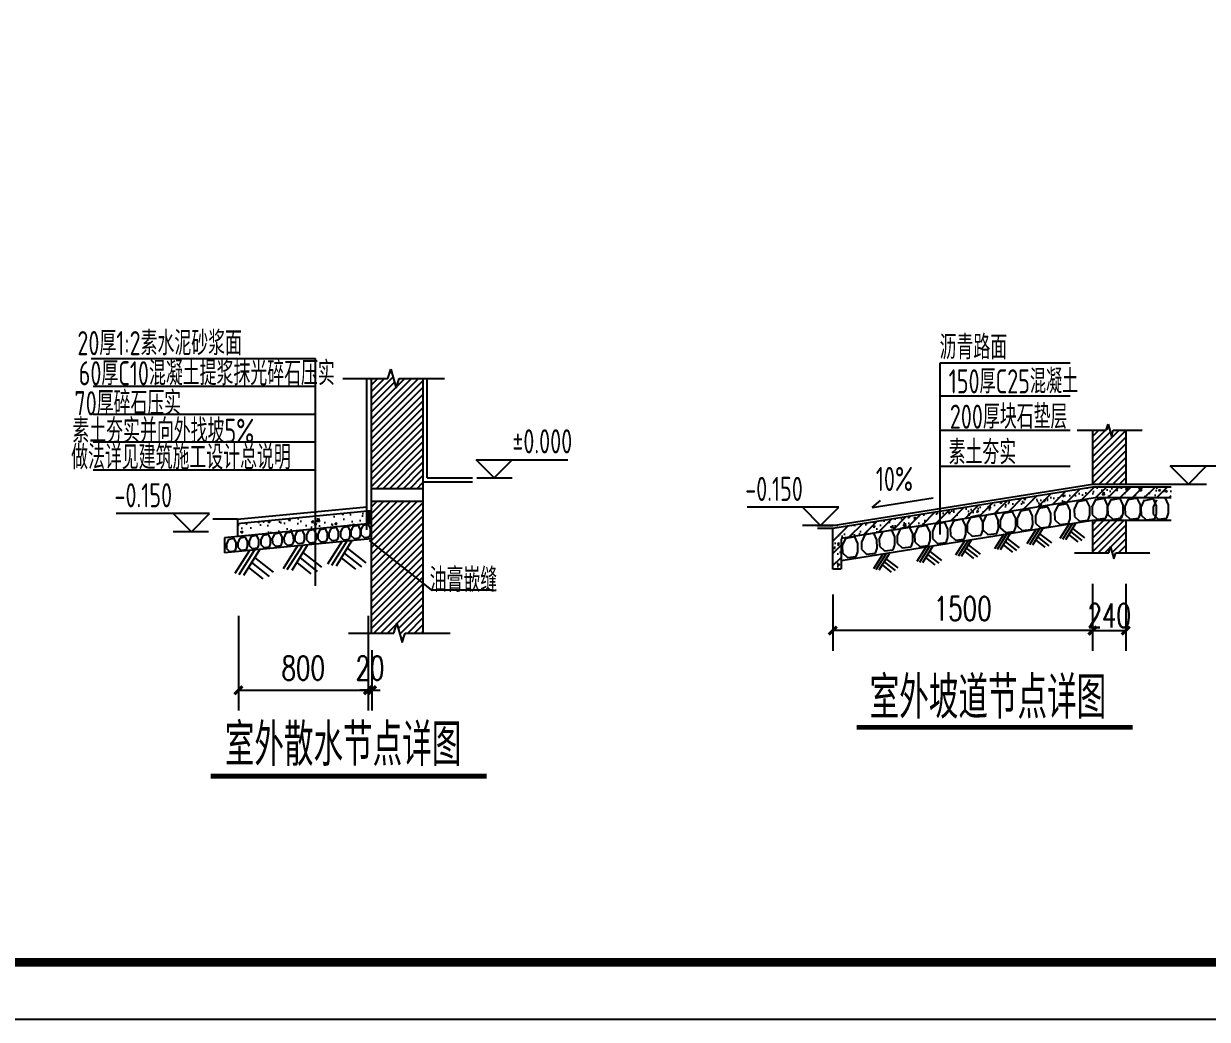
# Model space of a CAD drawing. Extents: x 180850 to 1399066, y 113487 to 334416.
# Drawn here: x 365591 to 395016, y 232984 to 257733 of the extents above; entities that cross this region are included whole.
import ezdxf
from ezdxf.enums import TextEntityAlignment as Align

# ---------------------------------------------------------------- set-up
doc = ezdxf.new("R2010")
doc.units = 0
doc.header["$LTSCALE"] = 1000
for name, color, linetype in [('AXIS', 3, 'Continuous'), ('PUB_TITLE', 4, 'Continuous'), ('TEXT', 7, 'Continuous')]:
    doc.layers.add(name, color=color, linetype=linetype)
doc.styles.add('_TCH_DIM_T3', font='SIMPLEX', dxfattribs={"width": 0.705882, "bigfont": 'GBCBIG'})
doc.styles.add('C', font='tssdeng.shx', dxfattribs={"height": 3, "bigfont": 'tssdchn.shx'})
doc.styles.add('TSSD_Norm', font='tssdeng.shx', dxfattribs={"bigfont": 'hztxt.shx'})
doc.dimstyles.new('TCH-200-1', dxfattribs={"dimtxt": 595, "dimasz": 200, "dimexe": 500, "dimexo": 600, "dimgap": 252.5, "dimtad": 1, "dimdec": 0, "dimzin": 0, "dimdsep": 46, "dimtxsty": '_TCH_DIM_T3', "dimblk": 'ARCHTICK', "dimcen": 0.09, "dimclrd": 3, "dimclre": 3, "dimclrt": 7, "dimazin": 2, "dimtfac": 1, "dimtdec": 0, "dimtix": 1, "dimtmove": 2, "dimatfit": 3, "dimfxl": 1, "dimtolj": 1, "dimtzin": 0, "dimarcsym": 0})
pattern_1 = [(45, (37349.87, -329432.38), (-84.189901, 84.189901), [])]

# ---------------------------------------------------------------- blocks, each defined once
blk = doc.blocks.new('_ArchTick')
at = {"color": 0, "linetype": 'ByBlock', "const_width": 0.4}
blk.add_lwpolyline([(-0.5, -0.5), (0.5, 0.5)], dxfattribs=at)
blk = doc.blocks.new('*D421')
at = {"color": 3, "linetype": 'ByBlock', "lineweight": -2, "transparency": 16777216}
for p, q in [((370928, 243012), (370928, 240664)), ((374151, 243012), (374151, 240664)), ((370928, 241164), (374151, 241164))]:
    blk.add_line(p, q, dxfattribs=at)
at = {"layer": 'Defpoints', "color": 0, "linetype": 'ByBlock', "transparency": 16777216}
for p in [(370928, 243612), (374151, 243612), (374151, 241164)]:
    blk.add_point(p, dxfattribs=at)
at = {"color": 3, "linetype": 'ByBlock', "lineweight": -2, "transparency": 16777216, "xscale": 200, "yscale": 200, "zscale": 200, "rotation": 180}
blk.add_blockref('_ArchTick', (370928, 241164), dxfattribs=at)
at = {"color": 3, "linetype": 'ByBlock', "lineweight": -2, "transparency": 16777216, "xscale": 200, "yscale": 200, "zscale": 200}
blk.add_blockref('_ArchTick', (374151, 241164), dxfattribs=at)
at = {"color": 7, "linetype": 'ByBlock', "transparency": 16777216, "insert": (372540, 241714), "char_height": 595, "attachment_point": 5, "style": '_TCH_DIM_T3'}
blk.add_mtext('\\A1;800', dxfattribs=at)
blk = doc.blocks.new('*D424')
at = {"layer": 'AXIS', "color": 3, "lineweight": -2, "transparency": 16777216}
for p, q in [((374151, 242157), (374151, 240664)), ((374249, 242157), (374249, 240664)), ((374151, 241164), (373951, 241164)), ((374249, 241164), (374151, 241164)), ((374249, 241164), (374449, 241164))]:
    blk.add_line(p, q, dxfattribs=at)
at = {"layer": 'Defpoints', "color": 0, "transparency": 16777216}
for p in [(374151, 242757), (374249, 242757), (374151, 241164)]:
    blk.add_point(p, dxfattribs=at)
at = {"layer": 'AXIS', "color": 3, "lineweight": -2, "transparency": 16777216, "xscale": 200, "yscale": 200, "zscale": 200}
blk.add_blockref('_ArchTick', (374151, 241164), dxfattribs=at)
at = {"layer": 'AXIS', "color": 3, "lineweight": -2, "transparency": 16777216, "xscale": 200, "yscale": 200, "zscale": 200, "rotation": 180}
blk.add_blockref('_ArchTick', (374249, 241164), dxfattribs=at)
at = {"layer": 'AXIS', "color": 7, "transparency": 16777216, "insert": (374200, 241714), "char_height": 595, "attachment_point": 5, "style": '_TCH_DIM_T3'}
blk.add_mtext('\\A1;20', dxfattribs=at)
blk = doc.blocks.new('*D422')
at = {"layer": 'AXIS', "color": 3, "lineweight": -2, "transparency": 16777216}
for p, q in [((392164, 243811), (392164, 242146)), ((392987, 243811), (392987, 242146)), ((392164, 242646), (392987, 242646))]:
    blk.add_line(p, q, dxfattribs=at)
at = {"layer": 'Defpoints', "color": 0, "transparency": 16777216}
for p in [(392164, 244411), (392987, 244411), (392987, 242646)]:
    blk.add_point(p, dxfattribs=at)
at = {"layer": 'AXIS', "color": 3, "lineweight": -2, "transparency": 16777216, "xscale": 200, "yscale": 200, "zscale": 200, "rotation": 180}
blk.add_blockref('_ArchTick', (392164, 242646), dxfattribs=at)
at = {"layer": 'AXIS', "color": 3, "lineweight": -2, "transparency": 16777216, "xscale": 200, "yscale": 200, "zscale": 200}
blk.add_blockref('_ArchTick', (392987, 242646), dxfattribs=at)
at = {"layer": 'AXIS', "color": 7, "transparency": 16777216, "insert": (392576, 243021), "char_height": 595, "attachment_point": 5, "style": '_TCH_DIM_T3'}
blk.add_mtext('\\A1;240', dxfattribs=at)
blk = doc.blocks.new('*D423')
at = {"layer": 'AXIS', "color": 3, "lineweight": -2, "transparency": 16777216}
for p, q in [((392164, 243811), (392164, 242146)), ((385703, 243545), (385703, 242146)), ((392164, 242646), (385703, 242646))]:
    blk.add_line(p, q, dxfattribs=at)
at = {"layer": 'Defpoints', "color": 0, "transparency": 16777216}
for p in [(392164, 244411), (385703, 244145), (385703, 242646)]:
    blk.add_point(p, dxfattribs=at)
at = {"layer": 'AXIS', "color": 3, "lineweight": -2, "transparency": 16777216, "xscale": 200, "yscale": 200, "zscale": 200, "rotation": 180}
blk.add_blockref('_ArchTick', (385703, 242646), dxfattribs=at)
at = {"layer": 'AXIS', "color": 3, "lineweight": -2, "transparency": 16777216, "xscale": 200, "yscale": 200, "zscale": 200}
blk.add_blockref('_ArchTick', (392164, 242646), dxfattribs=at)
at = {"layer": 'AXIS', "color": 7, "transparency": 16777216, "insert": (388934, 243196), "char_height": 595, "attachment_point": 5, "style": '_TCH_DIM_T3'}
blk.add_mtext('\\A1;1500', dxfattribs=at)

msp = doc.modelspace()

# ---------------------------------------------------------------- hatches: boundary and pattern name
h = msp.add_hatch()
h.set_pattern_fill('ANSI31', color=251, scale=75, style=0)
h.set_pattern_definition([(45, (34281.43, -330300.2), (-84.189901, 84.189901), [])])
h.paths.add_polyline_path([(375516.79, 248911.04), (374925.75, 248911.04), (374850.74, 248675.28), (374722.14, 249146.8), (374647.12, 248911.04), (374230.82, 248911.04), (374230.82, 246174.76), (375516.79, 246174.76)])
h.paths.add_polyline_path([(375516.79, 245853.27), (374230.82, 245853.27), (374230.82, 244847.52), (375516.79, 243822.69)])
h.paths.add_polyline_path([(374230.82, 244847.52), (374230.82, 242586.31), (374792.82, 242586.31), (374867.84, 242822.07), (374996.44, 242350.55), (375071.45, 242586.31), (375516.79, 242586.31), (375516.79, 243822.69)])
h = msp.add_hatch()
h.set_pattern_fill('ANSI31', color=251, scale=75, style=0)
h.set_pattern_definition(pattern_1)
h.paths.add_polyline_path([(392987.08, 247625.84), (392677.4, 247625.84), (392629.39, 247474.96), (392547.09, 247776.73), (392499.08, 247625.84), (392164.06, 247625.84), (392164.06, 246290.62), (392987.08, 246290.62)])
at = {"linetype": 'ByBlock'}
h = msp.add_hatch(dxfattribs=at)
h.set_pattern_fill('ANSI31', color=256, scale=952.573149, style=0)
h.set_pattern_definition([(45, (860848.02, 778815.29), (-151.55346, 151.55346), [])])
h.paths.add_polyline_path([(387038.53, 245122.1), (387170, 245147.32), (387171.77, 245143.45), (387383.98, 245177.45), (387385.69, 245181.17), (387613.55, 245224.88), (387618.08, 245214.96), (388837.64, 245410.38), (388837.64, 245691.87), (385705.04, 245193.18), (385705.04, 244185.4), (385909.08, 244185.4), (385909.08, 244941.12)])
h.paths.add_polyline_path([(388837.64, 245691.87), (388837.64, 245410.38), (389120.39, 245455.69), (389126.62, 245469.26), (389354.48, 245512.97), (389362.9, 245494.55), (389682.49, 245545.76), (389742.59, 245557.29), (389743.4, 245555.52), (392225.52, 245953.25), (394116.05, 245953.25), (394116.05, 246222.04), (392168, 246222.04)])
h = msp.add_hatch(dxfattribs=at)
h.set_pattern_fill('AR-CONC', color=256, scale=38.102926, style=0)
h.set_pattern_definition([(50, (860848.02, 778815.3), (491.9348, -43.03872), [51.43895, -565.82845]), (355, (860848, 778815.3), (-95.16297, 515.89298), [41.15116, -452.66276]), (100.4514, (860889, 778811.7), (396.7722, 472.85395), [43.71638, -480.8802]), (46.1842, (860848, 778952.46), (731.9701, -113.52166), [77.1584, -848.7427]), (96.6356, (860909, 778943), (641.0409, 668.10134), [65.5746, -721.3202]), (351.1842, (860848, 778952.46), (641.0404, 668.10184), [61.72674, -678.99414]), (21, (860916.6, 778918.17), (409.3903, -276.13724), [51.43895, -565.82845]), (326, (860916.6, 778918.17), (166.87847, 497.3461), [41.15116, -452.66276]), (71.4514, (860950.7, 778895.15), (576.26893, 221.2084), [43.71638, -480.8802]), (37.5, (860848.02, 778815.29), (8.33987, 228.316137), [0, -447.17594, 0, -459.52129, 0, -454.37739]), (7.5, (860848.02, 778815.29), (180.42694, 270.508325), [0, -261.99572, 0, -436.88815, 0, -173.1778]), (327.5, (860695.08, 778815.29), (366.12354, -15.46932), [0, -171.46317, 0, -534.96508, 0, -709.85751]), (317.5, (860626.5, 778815.3), (399.97979, 68.65727), [0, -222.90212, 0, -355.27168, 0, -504.10171])])
h.paths.add_polyline_path([(385705.04, 245193.18), (385705.04, 244185.4), (385909.08, 244185.4), (385909.08, 244941.12), (387038.53, 245122.1), (387170, 245147.32), (387171.77, 245143.45), (387383.98, 245177.45), (387385.69, 245181.17), (387613.55, 245224.88), (387618.08, 245214.96), (388837.64, 245410.38), (388837.64, 245691.87)])
h.paths.add_polyline_path([(388837.64, 245691.87), (388837.64, 245410.38), (389120.39, 245455.69), (389126.62, 245469.26), (389354.48, 245512.97), (389362.9, 245494.55), (389682.49, 245545.76), (389742.59, 245557.29), (389743.4, 245555.52), (392225.52, 245953.25), (394116.05, 245953.25), (394116.05, 246222.04), (392168, 246222.04)])
h = msp.add_hatch(dxfattribs=at)
h.set_pattern_fill('AR-CONC', color=256, scale=44.651866, style=0)
h.set_pattern_definition([(50, (485714.46, 1302536.55), (576.4861, -50.436), [60.28002, -663.0802]), (355, (485714.46, 1302536.55), (-111.5191, 604.5621), [48.224, -530.46417]), (100.4514, (485762.5, 1302532.35), (464.96742, 554.12572), [51.23013, -563.53147]), (46.1842, (485714.46, 1302697.3), (857.7775, -133.0332), [90.42, -994.6203]), (96.6356, (485785.9, 1302686.2), (751.2198, 782.93126), [76.8452, -845.2971]), (351.1842, (485714.5, 1302697.3), (751.2192, 782.93184), [72.336, -795.69626]), (21, (485794.83, 1302657.1), (479.75425, -323.59833), [60.28002, -663.0802]), (326, (485794.83, 1302657.1), (195.5607, 582.82745), [48.224, -530.46417]), (71.4514, (485834.8, 1302630.14), (675.31515, 259.2286), [51.23013, -563.53147]), (37.5, (485714.46, 1302536.55), (9.773284, 267.557974), [0, -524.0343, 0, -538.50151, 0, -532.47351]), (7.5, (485714.46, 1302536.55), (211.437825, 317.00194), [0, -307.02623, 0, -511.9783, 0, -202.94273]), (327.5, (485535.23, 1302536.55), (429.051025, -18.12811), [0, -200.9334, 0, -626.9122, 0, -831.86427]), (317.5, (485454.85, 1302536.55), (468.72632, 80.45774), [0, -261.21342, 0, -416.334, 0, -590.74419])])
edge = h.paths.add_edge_path()
edge.add_line((370908.72, 245277.45), (370908.72, 244954.46))
edge.add_line((370908.72, 244985.29), (374230.82, 245306.78))
edge.add_line((374230.82, 245306.78), (374230.82, 245629.78))
edge.add_line((374230.82, 245629.78), (370908.72, 245308.29))
msp.add_hatch(color=256, dxfattribs=at).paths.add_polyline_path([(374123.65, 245296.41), (374230.82, 245306.78), (374230.82, 245629.78), (374123.65, 245619.41)])
h = msp.add_hatch()
h.set_pattern_fill('ANSI31', color=251, scale=75, style=0)
h.set_pattern_definition(pattern_1)
edge = h.paths.add_edge_path()
edge.add_line((392987.08, 245393.02), (392869.58, 245393.02))
edge.add_ellipse((392840.75, 245610.46), major_axis=(0, 262.75), ratio=0.19541485, start_angle=145.849579, end_angle=214.150421, ccw=False)
edge.add_line((392811.93, 245393.02), (392165.77, 245393.02))
edge.add_line((392165.77, 245393.02), (392165.77, 244581.01))
edge.add_line((392165.77, 244581.01), (392987.08, 244581.01))
edge.add_line((392987.08, 244581.01), (392987.08, 245393.02))

# ---------------------------------------------------------------- linework, layer by layer
for p, q in [((374647.12, 248911.04, -26959.37), (374722.14, 249146.8, -26959.37)), ((374722.14, 249146.8, -26959.37), (374850.74, 248675.28, -26959.37)), ((373523.11, 248911.04, -26959.37), (374647.12, 248911.04, -26959.37)), ((374123.65, 245148.39, -26959.37), (374123.65, 248908.09, -26959.37)), ((374230.82, 248908.09, -26959.37), (374230.82, 242586.31, -26959.37)), ((374850.74, 248675.28, -26959.37), (374925.75, 248911.04, -26959.37)), ((374925.75, 248911.04, -26959.37), (376049.77, 248911.04, -26959.37)), ((375516.79, 248908.09, -26959.37), (375516.79, 242586.31, -26959.37)), ((375623.95, 246444.23, -26959.37), (375623.95, 248908.09, -26959.37)), ((392499.08, 247625.84, -8063.33), (392547.09, 247776.73, -8063.33)), ((392547.09, 247776.73, -8063.33), (392629.39, 247474.96, -8063.33)), ((391779.71, 247625.84, -8063.33), (392499.08, 247625.84, -8063.33)), ((392164.06, 247623.96, -8063.33), (392164.06, 246290.62, -8063.33)), ((392629.39, 247474.96, -8063.33), (392677.4, 247625.84, -8063.33)), ((392677.4, 247625.84, -8063.33), (393396.77, 247625.84, -8063.33)), ((392987.08, 247623.96, -8063.33), (392987.08, 246290.62, -8063.33)), ((385705.03, 245262.04, -8063.33), (392164.06, 246290.62, -8063.33)), ((392164.06, 246290.62, -8063.33), (394116.05, 246290.62, -8063.33)), ((375516.79, 246174.76, -26959.37), (374230.82, 246174.76, -26959.37)), ((385705.56, 245193.26, -8063.33), (392168, 246222.04, -8063.33)), ((392168, 246222.04, -8063.33), (394116.05, 246222.04, -8063.33)), ((370903.54, 245415.45, -26959.37), (374123.65, 245727.08, -26959.37)), ((375516.79, 245853.27, -26959.37), (374230.82, 245853.27, -26959.37)), ((385909.08, 244941.12, -8063.33), (392225.52, 245953.25, -8063.33)), ((391051.06, 245723.49, -8063.33), (390823.2, 245679.78, -8063.33)), ((391128.17, 245554.86, -8063.33), (391051.06, 245723.49, -8063.33)), ((391300.01, 245757.34, -8063.33), (391218.3, 245579.3, -8063.33)), ((391527.87, 245801.05, -8063.33), (391300.01, 245757.34, -8063.33)), ((391604.98, 245632.42, -8063.33), (391527.87, 245801.05, -8063.33)), ((391787.92, 245845.99, -8063.33), (391706.21, 245667.94, -8063.33)), ((392015.78, 245889.69, -8063.33), (391787.92, 245845.99, -8063.33)), ((392092.89, 245721.06, -8063.33), (392015.78, 245889.69, -8063.33)), ((392093.9, 245517.29, -8063.33), (392092.89, 245721.06, -8063.33)), ((392149.76, 245712.27, -12725.49), (392239.9, 245908.7, -12725.49)), ((392149.76, 245712.27, -8063.33), (392154.07, 245531.49, -8063.33)), ((392225.52, 245953.25, -8063.33), (394116.05, 245953.25, -8063.33)), ((392459.33, 245934.02, -8063.33), (392231.46, 245890.31, -8063.33)), ((392536.44, 245765.38, -8063.33), (392459.33, 245934.02, -8063.33)), ((392537.45, 245561.62, -8063.33), (392536.44, 245765.38, -8063.33)), ((392537.45, 245712.27, -12725.49), (392627.6, 245908.7, -12725.49)), ((392537.45, 245561.62, -8063.33), (392546.07, 245733.79, -8063.33)), ((392537.45, 245712.27, -8063.33), (392541.76, 245531.49, -8063.33)), ((392847.02, 245934.02, -8063.33), (392619.16, 245890.31, -8063.33)), ((392924.13, 245765.38, -8063.33), (392847.02, 245934.02, -8063.33)), ((392925.14, 245561.62, -8063.33), (392924.13, 245765.38, -8063.33)), ((392925.14, 245561.62, -8063.33), (392933.76, 245733.79, -8063.33)), ((392965.03, 245716.59, -12725.49), (393055.18, 245913.02, -12725.49)), ((392965.03, 245716.59, -8063.33), (392969.34, 245535.81, -8063.33)), ((393274.6, 245938.34, -8063.33), (393046.74, 245894.64, -8063.33)), ((393351.71, 245769.71, -8063.33), (393274.6, 245938.34, -8063.33)), ((393352.73, 245565.94, -8063.33), (393351.71, 245769.71, -8063.33)), ((393352.73, 245552.14, -8063.33), (393361.34, 245724.32, -8063.33)), ((393365.65, 245698.49, -12725.49), (393455.8, 245894.92, -12725.49)), ((393365.65, 245698.49, -8063.33), (393369.96, 245517.71, -8063.33)), ((393675.22, 245920.24, -8063.33), (393447.36, 245876.53, -8063.33)), ((393748.2, 245896.21, -8063.33), (393666.49, 245718.17, -8063.33)), ((393666.49, 245718.17, -8063.33), (393670.8, 245537.39, -8063.33)), ((393752.33, 245751.6, -8063.33), (393675.22, 245920.24, -8063.33)), ((393753.34, 245547.84, -8063.33), (393752.33, 245751.6, -8063.33)), ((394053.17, 245771.29, -8063.33), (393976.06, 245939.92, -8063.33)), ((394054.19, 245567.52, -8063.33), (394053.17, 245771.29, -8063.33)), ((370908.72, 245415.45, -26959.37), (370294.62, 245415.45, -26959.37)), ((370908.72, 245308.29, -26959.37), (374230.82, 245629.78, -26959.37)), ((370908.72, 245415.45, -26959.37), (370908.72, 244985.29, -26959.37)), ((374123.65, 245619.41, -26959.37), (374123.65, 245296.41, -26959.37)), ((388922.02, 245413.25, -8063.33), (388694.15, 245369.54, -8063.33)), ((389010.22, 245244.61, -8063.33), (388933.11, 245413.24, -8063.33)), ((389126.62, 245469.26, -8063.33), (389044.91, 245291.22, -8063.33)), ((389354.48, 245512.97, -8063.33), (389126.62, 245469.26, -8063.33)), ((389431.59, 245344.33, -8063.33), (389354.48, 245512.97, -8063.33)), ((389514.72, 245513.58, -8063.33), (389433.02, 245335.54, -8063.33)), ((389742.59, 245557.29, -8063.33), (389514.72, 245513.58, -8063.33)), ((389819.7, 245388.65, -8063.33), (389742.59, 245557.29, -8063.33)), ((389947.19, 245557.9, -8063.33), (389865.48, 245379.86, -8063.33)), ((390175.05, 245601.61, -8063.33), (389947.19, 245557.9, -8063.33)), ((390252.16, 245432.97, -8063.33), (390175.05, 245601.61, -8063.33)), ((390253.17, 245229.21, -8063.33), (390252.16, 245432.97, -8063.33)), ((390368.56, 245613.3, -8063.33), (390286.85, 245435.26, -8063.33)), ((390286.85, 245435.26, -8063.33), (390291.16, 245254.48, -8063.33)), ((390596.42, 245657.01, -8063.33), (390368.56, 245613.3, -8063.33)), ((390673.53, 245488.37, -8063.33), (390596.42, 245657.01, -8063.33)), ((390674.54, 245284.61, -8063.33), (390673.53, 245488.37, -8063.33)), ((390823.2, 245679.78, -8063.33), (390741.49, 245501.74, -8063.33)), ((390741.49, 245501.74, -8063.33), (390745.8, 245320.96, -8063.33)), ((391129.18, 245351.09, -8063.33), (391128.17, 245554.86, -8063.33)), ((391218.3, 245579.3, -8063.33), (391222.61, 245398.52, -8063.33)), ((391564.3, 245306.23, -8063.33), (391606, 245428.65, -8063.33)), ((391606, 245428.65, -8063.33), (391604.98, 245632.42, -8063.33)), ((391706.21, 245667.94, -8063.33), (391710.52, 245487.16, -8063.33)), ((391710.52, 245487.16, -8063.33), (391835.07, 245369.81, -8063.33)), ((392052.21, 245394.87, -8063.33), (392093.9, 245517.29, -8063.33)), ((392154.07, 245531.49, -8063.33), (392278.62, 245414.14, -8063.33)), ((392278.62, 245414.14, -8063.33), (392495.76, 245439.19, -8063.33)), ((392304.76, 245406.19, -8063.33), (392301.67, 245406.01, -8063.33)), ((392495.76, 245439.19, -8063.33), (392537.45, 245561.62, -8063.33)), ((392541.76, 245531.49, -8063.33), (392666.32, 245414.14, -8063.33)), ((392666.32, 245414.14, -8063.33), (392883.45, 245439.19, -8063.33)), ((392883.45, 245439.19, -8063.33), (392925.14, 245561.62, -8063.33)), ((392969.34, 245535.81, -8063.33), (393093.9, 245418.46, -8063.33)), ((393093.9, 245418.46, -8063.33), (393311.03, 245443.52, -8063.33)), ((393311.03, 245443.52, -8063.33), (393352.73, 245565.94, -8063.33)), ((393369.96, 245517.71, -8063.33), (393494.52, 245400.36, -8063.33)), ((393494.52, 245400.36, -8063.33), (393711.65, 245425.41, -8063.33)), ((393670.8, 245537.39, -8063.33), (393795.36, 245420.04, -8063.33)), ((393711.65, 245425.41, -8063.33), (393753.34, 245547.84, -8063.33)), ((393795.36, 245420.04, -8063.33), (394012.49, 245445.1, -8063.33)), ((394012.49, 245445.1, -8063.33), (394054.19, 245567.52, -8063.33)), ((374230.82, 245306.78, -26959.37), (370587.22, 244954.18, -26959.37)), ((372522.49, 245135.58, -26959.37), (372380.07, 245108.26, -26959.37)), ((372570.68, 245030.18, -26959.37), (372522.49, 245135.58, -26959.37)), ((372668.9, 245128.87, -26959.37), (372617.84, 245017.6, -26959.37)), ((372811.32, 245156.19, -26959.37), (372668.9, 245128.87, -26959.37)), ((372859.51, 245050.79, -26959.37), (372811.32, 245156.19, -26959.37)), ((372950.85, 245149.49, -26959.37), (372899.79, 245038.21, -26959.37)), ((373093.27, 245176.8, -26959.37), (372950.85, 245149.49, -26959.37)), ((373141.46, 245071.41, -26959.37), (373093.27, 245176.8, -26959.37)), ((373225.93, 245183.84, -26959.37), (373174.86, 245072.57, -26959.37)), ((373368.34, 245211.16, -26959.37), (373225.93, 245183.84, -26959.37)), ((373416.53, 245105.77, -26959.37), (373368.34, 245211.16, -26959.37)), ((373514.76, 245204.46, -26959.37), (373463.69, 245093.18, -26959.37)), ((373657.17, 245231.78, -26959.37), (373514.76, 245204.46, -26959.37)), ((373705.37, 245126.38, -26959.37), (373657.17, 245231.78, -26959.37)), ((373706, 244999.03, -26959.37), (373705.37, 245126.38, -26959.37)), ((373776.08, 245231.95, -26959.37), (373725.01, 245120.67, -26959.37)), ((373725.01, 245120.67, -26959.37), (373727.7, 245007.68, -26959.37)), ((373918.49, 245259.26, -26959.37), (373776.08, 245231.95, -26959.37)), ((373966.69, 245153.87, -26959.37), (373918.49, 245259.26, -26959.37)), ((373967.32, 245026.51, -26959.37), (373966.69, 245153.87, -26959.37)), ((374023.64, 245259.43, -26959.37), (373972.58, 245148.16, -26959.37)), ((373972.58, 245148.16, -26959.37), (373975.27, 245035.17, -26959.37)), ((374166.06, 245286.75, -26959.37), (374023.64, 245259.43, -26959.37)), ((374214.25, 245181.35, -26959.37), (374166.06, 245286.75, -26959.37)), ((374214.89, 245054, -26959.37), (374214.25, 245181.35, -26959.37)), ((385322.05, 245261.84, -8063.33), (385701.61, 245261.84, -8063.33)), ((385322.05, 245193.26, -8063.33), (385705.56, 245193.26, -8063.33)), ((385705.03, 245262.04, -8063.33), (385701.61, 245261.84, -8063.33)), ((385705.04, 244173.1, -8063.33), (385705.04, 245180.96, -8063.33)), ((385909.08, 244388.18, -8063.33), (392164.06, 245393.29, -8063.33)), ((387170, 245147.32, -8063.33), (386942.14, 245103.61, -8063.33)), ((387247.11, 244978.68, -8063.33), (387170, 245147.32, -8063.33)), ((387385.69, 245181.17, -8063.33), (387303.98, 245003.13, -8063.33)), ((387613.55, 245224.88, -8063.33), (387385.69, 245181.17, -8063.33)), ((387690.66, 245056.24, -8063.33), (387613.55, 245224.88, -8063.33)), ((387818.15, 245214.41, -8063.33), (387736.44, 245036.37, -8063.33)), ((388046.01, 245258.12, -8063.33), (387818.15, 245214.41, -8063.33)), ((388123.12, 245089.48, -8063.33), (388046.01, 245258.12, -8063.33)), ((388261.7, 245291.97, -8063.33), (388179.99, 245113.93, -8063.33)), ((388179.99, 245113.93, -8063.33), (388184.3, 244933.15, -8063.33)), ((388489.56, 245335.68, -8063.33), (388261.7, 245291.97, -8063.33)), ((388566.67, 245167.05, -8063.33), (388489.56, 245335.68, -8063.33)), ((388567.68, 244963.28, -8063.33), (388566.67, 245167.05, -8063.33)), ((388705.25, 245369.54, -8063.33), (388623.54, 245191.49, -8063.33)), ((388623.54, 245191.49, -8063.33), (388627.85, 245010.71, -8063.33)), ((389011.23, 245040.84, -8063.33), (389010.22, 245244.61, -8063.33)), ((389044.91, 245291.22, -8063.33), (389049.22, 245110.44, -8063.33)), ((389049.22, 245110.44, -8063.33), (389173.78, 244993.09, -8063.33)), ((389390.91, 245018.14, -8063.33), (389432.6, 245140.57, -8063.33)), ((389432.6, 245140.57, -8063.33), (389431.59, 245344.33, -8063.33)), ((389433.02, 245335.54, -8063.33), (389437.33, 245154.76, -8063.33)), ((389437.33, 245154.76, -8063.33), (389561.88, 245037.41, -8063.33)), ((389779.02, 245062.46, -8063.33), (389820.71, 245184.89, -8063.33)), ((389820.71, 245184.89, -8063.33), (389819.7, 245388.65, -8063.33)), ((389865.48, 245379.86, -8063.33), (389869.79, 245199.08, -8063.33)), ((389869.79, 245199.08, -8063.33), (389994.34, 245081.73, -8063.33)), ((390211.48, 245106.78, -8063.33), (390253.17, 245229.21, -8063.33)), ((390291.16, 245254.48, -8063.33), (390415.71, 245137.13, -8063.33)), ((390415.71, 245137.13, -8063.33), (390632.85, 245162.18, -8063.33)), ((390762.76, 245166.54, -8063.33), (390531.05, 244800.82, -8063.33)), ((390838.22, 245168.92, -8063.33), (390592.96, 244781.77, -8063.33)), ((390632.85, 245162.18, -8063.33), (390674.54, 245284.61, -8063.33)), ((390919.75, 245178.33, -8063.33), (390669.16, 244772.26, -8063.33)), ((390745.8, 245320.96, -8063.33), (390870.36, 245203.61, -8063.33)), ((390870.36, 245203.61, -8063.33), (391087.49, 245228.66, -8063.33)), ((391087.49, 245228.66, -8063.33), (391129.18, 245351.09, -8063.33)), ((391222.61, 245398.52, -8063.33), (391347.17, 245281.17, -8063.33)), ((391347.17, 245281.17, -8063.33), (391564.3, 245306.23, -8063.33)), ((391581.91, 245298.35, -8063.33), (391350.2, 244932.63, -8063.33)), ((391657.37, 245300.74, -8063.33), (391412.11, 244913.59, -8063.33)), ((391738.9, 245310.14, -8063.33), (391488.31, 244904.08, -8063.33)), ((391615.41, 245110.04, -8063.33), (391893.13, 244889.8, -8063.33)), ((391663.39, 245187.79, -8063.33), (391959.8, 244956.42, -8063.33)), ((391835.07, 245369.81, -8063.33), (392052.21, 245394.87, -8063.33)), ((392164.06, 245393.29, -8063.33), (394116.05, 245393.29, -8063.33)), ((392164.06, 245393.29, -8063.33), (392164.06, 244581.01, -8063.33)), ((392987.08, 245393.02, -8063.33), (392987.08, 244581.01, -8063.33)), ((370587.22, 244954.18, -26959.37), (370587.22, 244577.35, -26959.37)), ((374230.82, 244929.96, -26959.37), (370587.22, 244577.35, -26959.37)), ((370681.49, 244908.98, -26959.37), (370630.42, 244797.7, -26959.37)), ((370823.91, 244936.3, -26959.37), (370681.49, 244908.98, -26959.37)), ((370872.1, 244830.9, -26959.37), (370823.91, 244936.3, -26959.37)), ((370872.73, 244703.55, -26959.37), (370872.1, 244830.9, -26959.37)), ((370963.45, 244943.34, -26959.37), (370912.38, 244832.06, -26959.37)), ((370912.38, 244832.06, -26959.37), (370915.07, 244719.08, -26959.37)), ((371105.86, 244970.66, -26959.37), (370963.45, 244943.34, -26959.37)), ((371154.06, 244865.26, -26959.37), (371105.86, 244970.66, -26959.37)), ((371154.69, 244737.91, -26959.37), (371154.06, 244865.26, -26959.37)), ((371245.4, 244984.57, -26959.37), (371194.33, 244873.29, -26959.37)), ((371194.33, 244873.29, -26959.37), (371197.02, 244760.31, -26959.37)), ((371387.81, 245011.89, -26959.37), (371245.4, 244984.57, -26959.37)), ((371436.01, 244906.49, -26959.37), (371387.81, 245011.89, -26959.37)), ((371436.64, 244779.14, -26959.37), (371436.01, 244906.49, -26959.37)), ((371534.22, 245012.05, -26959.37), (371483.16, 244900.78, -26959.37)), ((371483.16, 244900.78, -26959.37), (371485.85, 244787.79, -26959.37)), ((371676.64, 245039.37, -26959.37), (371534.22, 245012.05, -26959.37)), ((371724.83, 244933.98, -26959.37), (371676.64, 245039.37, -26959.37)), ((371725.47, 244806.62, -26959.37), (371724.83, 244933.98, -26959.37)), ((371823.05, 245046.41, -26959.37), (371771.98, 244935.14, -26959.37)), ((371771.98, 244935.14, -26959.37), (371774.68, 244822.15, -26959.37)), ((371774.68, 244822.15, -26959.37), (371852.53, 244748.81, -26959.37)), ((371965.47, 245073.73, -26959.37), (371823.05, 245046.41, -26959.37)), ((372013.66, 244968.33, -26959.37), (371965.47, 245073.73, -26959.37)), ((371988.23, 244764.46, -26959.37), (372014.29, 244840.98, -26959.37)), ((372014.29, 244840.98, -26959.37), (372013.66, 244968.33, -26959.37)), ((372111.88, 245067.03, -26959.37), (372060.81, 244955.75, -26959.37)), ((372060.81, 244955.75, -26959.37), (372063.5, 244842.77, -26959.37)), ((372063.5, 244842.77, -26959.37), (372141.35, 244769.42, -26959.37)), ((372254.29, 245094.35, -26959.37), (372111.88, 245067.03, -26959.37)), ((372302.49, 244988.95, -26959.37), (372254.29, 245094.35, -26959.37)), ((372277.06, 244785.08, -26959.37), (372303.12, 244861.6, -26959.37)), ((372303.12, 244861.6, -26959.37), (372302.49, 244988.95, -26959.37)), ((372380.07, 245108.26, -26959.37), (372329.01, 244996.98, -26959.37)), ((372329.01, 244996.98, -26959.37), (372331.7, 244884, -26959.37)), ((372331.7, 244884, -26959.37), (372409.55, 244810.65, -26959.37)), ((372409.55, 244810.65, -26959.37), (372545.26, 244826.31, -26959.37)), ((372545.26, 244826.31, -26959.37), (372571.32, 244902.83, -26959.37)), ((372571.32, 244902.83, -26959.37), (372570.68, 245030.18, -26959.37)), ((372617.84, 245017.6, -26959.37), (372620.53, 244904.61, -26959.37)), ((372620.53, 244904.61, -26959.37), (372698.38, 244831.27, -26959.37)), ((372698.38, 244831.27, -26959.37), (372834.09, 244846.92, -26959.37)), ((372834.09, 244846.92, -26959.37), (372860.14, 244923.44, -26959.37)), ((372860.14, 244923.44, -26959.37), (372859.51, 245050.79, -26959.37)), ((372899.79, 245038.21, -26959.37), (372902.48, 244925.22, -26959.37)), ((372902.48, 244925.22, -26959.37), (372980.33, 244851.88, -26959.37)), ((372980.33, 244851.88, -26959.37), (373116.04, 244867.54, -26959.37)), ((373116.04, 244867.54, -26959.37), (373142.09, 244944.05, -26959.37)), ((373142.09, 244944.05, -26959.37), (373141.46, 245071.41, -26959.37)), ((373506.12, 244868.42, -26959.37), (373144.06, 244296.98, -26959.37)), ((373174.86, 245072.57, -26959.37), (373177.55, 244959.58, -26959.37)), ((373177.55, 244959.58, -26959.37), (373255.4, 244886.24, -26959.37)), ((373624.02, 244872.14, -26959.37), (373240.81, 244267.23, -26959.37)), ((373255.4, 244886.24, -26959.37), (373391.11, 244901.9, -26959.37)), ((373751.41, 244886.84, -26959.37), (373359.87, 244252.36, -26959.37)), ((373391.11, 244901.9, -26959.37), (373417.17, 244978.41, -26959.37)), ((373417.17, 244978.41, -26959.37), (373416.53, 245105.77, -26959.37)), ((373463.69, 245093.18, -26959.37), (373466.38, 244980.2, -26959.37)), ((373466.38, 244980.2, -26959.37), (373544.23, 244906.85, -26959.37)), ((373544.23, 244906.85, -26959.37), (373679.94, 244922.51, -26959.37)), ((373679.94, 244922.51, -26959.37), (373706, 244999.03, -26959.37)), ((373727.7, 245007.68, -26959.37), (373805.55, 244934.34, -26959.37)), ((373805.55, 244934.34, -26959.37), (373941.26, 244950, -26959.37)), ((373941.26, 244950, -26959.37), (373967.32, 245026.51, -26959.37)), ((373975.27, 245035.17, -26959.37), (374053.12, 244961.83, -26959.37)), ((374053.12, 244961.83, -26959.37), (374188.83, 244977.48, -26959.37)), ((374188.83, 244977.48, -26959.37), (374214.89, 245054, -26959.37)), ((385909.08, 244928.82, -8063.33), (385909.08, 244173.1, -8063.33)), ((386021.77, 244937.41, -8063.33), (385940.06, 244759.36, -8063.33)), ((386249.63, 244981.11, -8063.33), (386021.77, 244937.41, -8063.33)), ((386326.74, 244812.48, -8063.33), (386249.63, 244981.11, -8063.33)), ((386498.58, 245026.05, -8063.33), (386416.88, 244848.01, -8063.33)), ((386416.88, 244848.01, -8063.33), (386421.18, 244667.23, -8063.33)), ((386726.45, 245069.76, -8063.33), (386498.58, 245026.05, -8063.33)), ((386803.56, 244901.12, -8063.33), (386726.45, 245069.76, -8063.33)), ((386804.57, 244697.36, -8063.33), (386803.56, 244901.12, -8063.33)), ((386942.14, 245103.61, -8063.33), (386860.43, 244925.57, -8063.33)), ((386860.43, 244925.57, -8063.33), (386864.74, 244744.79, -8063.33)), ((387248.12, 244774.92, -8063.33), (387247.11, 244978.68, -8063.33)), ((387303.98, 245003.13, -8063.33), (387308.29, 244822.35, -8063.33)), ((387308.29, 244822.35, -8063.33), (387432.84, 244705, -8063.33)), ((387649.98, 244730.05, -8063.33), (387691.67, 244852.48, -8063.33)), ((387691.67, 244852.48, -8063.33), (387690.66, 245056.24, -8063.33)), ((387736.44, 245036.37, -8063.33), (387740.75, 244855.59, -8063.33)), ((387740.75, 244855.59, -8063.33), (387865.31, 244738.24, -8063.33)), ((388082.44, 244763.29, -8063.33), (388124.13, 244885.72, -8063.33)), ((388124.13, 244885.72, -8063.33), (388123.12, 245089.48, -8063.33)), ((388184.3, 244933.15, -8063.33), (388308.86, 244815.8, -8063.33)), ((388308.86, 244815.8, -8063.33), (388525.99, 244840.85, -8063.33)), ((388525.99, 244840.85, -8063.33), (388567.68, 244963.28, -8063.33)), ((388627.85, 245010.71, -8063.33), (388752.41, 244893.36, -8063.33)), ((388752.41, 244893.36, -8063.33), (388969.54, 244918.42, -8063.33)), ((388991.09, 244885.6, -8063.33), (388759.38, 244519.88, -8063.33)), ((389066.55, 244887.99, -8063.33), (388821.29, 244500.84, -8063.33)), ((389148.08, 244897.39, -8063.33), (388897.49, 244491.33, -8063.33)), ((388969.54, 244918.42, -8063.33), (389011.23, 245040.84, -8063.33)), ((389173.78, 244993.09, -8063.33), (389390.91, 245018.14, -8063.33)), ((389561.88, 245037.41, -8063.33), (389779.02, 245062.46, -8063.33)), ((389957.88, 245046.84, -8063.33), (389726.17, 244681.11, -8063.33)), ((390033.34, 245049.22, -8063.33), (389788.08, 244662.07, -8063.33)), ((390114.87, 245058.63, -8063.33), (389864.28, 244652.56, -8063.33)), ((389991.38, 244858.52, -8063.33), (390269.1, 244638.28, -8063.33)), ((389994.34, 245081.73, -8063.33), (390211.48, 245106.78, -8063.33)), ((390039.36, 244936.27, -8063.33), (390335.77, 244704.9, -8063.33)), ((390748.1, 244900.18, -8063.33), (390973.95, 244719.91, -8063.33)), ((390796.26, 244978.23, -8063.33), (391073.98, 244757.98, -8063.33)), ((390844.24, 245055.97, -8063.33), (391140.65, 244824.61, -8063.33)), ((391567.25, 245031.99, -8063.33), (391793.1, 244851.72, -8063.33)), ((370630.42, 244797.7, -26959.37), (370633.12, 244684.72, -26959.37)), ((370633.12, 244684.72, -26959.37), (370710.97, 244611.37, -26959.37)), ((370710.97, 244611.37, -26959.37), (370846.67, 244627.03, -26959.37)), ((371205.54, 244634.08, -26959.37), (370843.48, 244062.64, -26959.37)), ((370846.67, 244627.03, -26959.37), (370872.73, 244703.55, -26959.37)), ((370915.07, 244719.08, -26959.37), (370992.92, 244645.73, -26959.37)), ((371323.45, 244637.8, -26959.37), (370940.23, 244032.88, -26959.37)), ((370992.92, 244645.73, -26959.37), (371128.63, 244661.39, -26959.37)), ((371450.83, 244652.5, -26959.37), (371059.29, 244018.02, -26959.37)), ((371128.63, 244661.39, -26959.37), (371154.69, 244737.91, -26959.37)), ((371197.02, 244760.31, -26959.37), (371274.87, 244686.96, -26959.37)), ((371274.87, 244686.96, -26959.37), (371410.58, 244702.62, -26959.37)), ((371410.58, 244702.62, -26959.37), (371436.64, 244779.14, -26959.37)), ((371485.85, 244787.79, -26959.37), (371563.7, 244714.45, -26959.37)), ((371563.7, 244714.45, -26959.37), (371699.41, 244730.11, -26959.37)), ((371699.41, 244730.11, -26959.37), (371725.47, 244806.62, -26959.37)), ((371852.53, 244748.81, -26959.37), (371988.23, 244764.46, -26959.37)), ((372400.5, 244756.83, -26959.37), (372038.44, 244185.39, -26959.37)), ((372518.41, 244760.55, -26959.37), (372135.19, 244155.63, -26959.37)), ((372141.35, 244769.42, -26959.37), (372277.06, 244785.08, -26959.37)), ((372645.79, 244775.25, -26959.37), (372254.25, 244140.77, -26959.37)), ((372527.81, 244584.07, -26959.37), (372990.96, 244222.56, -26959.37)), ((373558.46, 244574.18, -26959.37), (373992.39, 244230.06, -26959.37)), ((373633.43, 244695.66, -26959.37), (374096.57, 244334.15, -26959.37)), ((385940.06, 244759.36, -8063.33), (385944.37, 244578.58, -8063.33)), ((385944.37, 244578.58, -8063.33), (386068.93, 244461.23, -8063.33)), ((386286.06, 244486.29, -8063.33), (386327.75, 244608.71, -8063.33)), ((386327.75, 244608.71, -8063.33), (386326.74, 244812.48, -8063.33)), ((386421.18, 244667.23, -8063.33), (386545.74, 244549.88, -8063.33)), ((386545.74, 244549.88, -8063.33), (386762.88, 244574.93, -8063.33)), ((386945.44, 244545.25, -8063.33), (386713.73, 244179.53, -8063.33)), ((386762.88, 244574.93, -8063.33), (386804.57, 244697.36, -8063.33)), ((387020.91, 244547.64, -8063.33), (386775.65, 244160.49, -8063.33)), ((387102.43, 244557.04, -8063.33), (386851.85, 244150.98, -8063.33)), ((386864.74, 244744.79, -8063.33), (386989.3, 244627.44, -8063.33)), ((386989.3, 244627.44, -8063.33), (387206.43, 244652.49, -8063.33)), ((387206.43, 244652.49, -8063.33), (387248.12, 244774.92, -8063.33)), ((387432.84, 244705, -8063.33), (387649.98, 244730.05, -8063.33)), ((388027.18, 244728.41, -8063.33), (387795.46, 244362.69, -8063.33)), ((388102.64, 244730.79, -8063.33), (387857.38, 244343.64, -8063.33)), ((387865.31, 244738.24, -8063.33), (388082.44, 244763.29, -8063.33)), ((388184.16, 244740.2, -8063.33), (387933.58, 244334.13, -8063.33)), ((388062.56, 244540.1, -8063.33), (388340.27, 244319.85, -8063.33)), ((388110.53, 244617.84, -8063.33), (388406.95, 244386.48, -8063.33)), ((388976.43, 244619.25, -8063.33), (389202.28, 244438.97, -8063.33)), ((389024.59, 244697.29, -8063.33), (389302.31, 244477.05, -8063.33)), ((389072.57, 244775.04, -8063.33), (389368.98, 244543.67, -8063.33)), ((389943.22, 244780.48, -8063.33), (390169.07, 244600.21, -8063.33)), ((391715.22, 244581.01, -8063.33), (392563.04, 244581.01, -8063.33)), ((392563.04, 244581.01, -8063.33), (392611.05, 244731.9, -8063.33)), ((392611.05, 244731.9, -8063.33), (392693.35, 244430.12, -8063.33)), ((392693.35, 244430.12, -8063.33), (392741.36, 244581.01, -8063.33)), ((392741.36, 244581.01, -8063.33), (393589.18, 244581.01, -8063.33)), ((371257.89, 244339.84, -26959.37), (371691.81, 243995.71, -26959.37)), ((371332.85, 244461.32, -26959.37), (371796, 244099.81, -26959.37)), ((372377.59, 244340.64, -26959.37), (372730.49, 244058.97, -26959.37)), ((372452.85, 244462.59, -26959.37), (372886.77, 244118.46, -26959.37)), ((373483.21, 244452.24, -26959.37), (373836.1, 244170.56, -26959.37)), ((386068.93, 244461.23, -8063.33), (386286.06, 244486.29, -8063.33)), ((386930.79, 244278.9, -8063.33), (387156.64, 244098.63, -8063.33)), ((386978.95, 244356.94, -8063.33), (387256.66, 244136.7, -8063.33)), ((387026.93, 244434.69, -8063.33), (387323.34, 244203.32, -8063.33)), ((388012.52, 244462.05, -8063.33), (388238.37, 244281.78, -8063.33)), ((371182.63, 244217.89, -26959.37), (371535.53, 243936.22, -26959.37)), ((385703.33, 244174.82, -8063.33), (385705.04, 244173.1, -8063.33)), ((385907.37, 244173.1, -12725.49), (385703.33, 244173.1, -12725.49)), ((374792.82, 242586.31, -26959.37), (374867.84, 242822.07, -26959.37)), ((374867.84, 242822.07, -26959.37), (374996.44, 242350.55, -26959.37)), ((373668.81, 242586.31, -26959.37), (374792.82, 242586.31, -26959.37)), ((374996.44, 242350.55, -26959.37), (375071.45, 242586.31, -26959.37)), ((375071.45, 242586.31, -26959.37), (376195.47, 242586.31, -26959.37))]:
    msp.add_line(p, q, dxfattribs=at)
for p, q in [((376752.27, 246337.07, -26959.37), (375516.79, 246337.07, -26959.37)), ((375623.95, 246444.23, -26959.37), (376752.27, 246444.23, -26959.37)), ((386681.08, 245703.56, -35022.7), (388198.81, 245943.86, -8063.33)), ((386681.08, 245703.56, -35022.7), (386892.93, 245878.65, -35022.7))]:
    msp.add_line(p, q)
at = {"color": 3, "const_width": 117.6}
msp.add_lwpolyline([(386295.61, 240239.77), (393156.77, 240239.77)], dxfattribs=at)
at = {"color": 3, "const_width": 117.6, "elevation": -26959.37}
msp.add_lwpolyline([(370241.85, 239028.18), (377103.01, 239028.18)], dxfattribs=at)
at = {"linetype": 'ByBlock'}
msp.add_point((385322.05, 245261.85, -8063.33), dxfattribs=at)
at = {"layer": 'AXIS'}
for p, q in [((367268.57, 249411.83, -26959.37), (372844.76, 249411.83, -26959.37)), ((372844.76, 243763.08, -26959.37), (372844.76, 249411.83, -26959.37)), ((388377.05, 245039.62, -8063.33), (388377.05, 249299.4, -8063.33)), ((388377.05, 249299.4, -8063.33), (391604.41, 249299.4, -8063.33)), ((367316.34, 248720.6, -26959.37), (372844.76, 248720.6, -26959.37)), ((388377.05, 248478.81, -8063.33), (391604.41, 248478.81, -8063.33)), ((367316.34, 248029.37, -26959.37), (372844.76, 248029.37, -26959.37)), ((388377.05, 247627.55, -8063.33), (391604.41, 247627.55, -8063.33)), ((367316.34, 247338.14, -26959.37), (372844.76, 247338.14, -26959.37)), ((376837.58, 246894.23, -26959.37), (379116.08, 246894.23, -26959.37)), ((377287.58, 246444.23, -26959.37), (376837.58, 246894.23, -26959.37)), ((377287.58, 246444.23, -26959.37), (377737.58, 246894.23, -26959.37)), ((367316.34, 246646.91, -26959.37), (372844.76, 246646.91, -26959.37)), ((388377.05, 246731.38, -8063.33), (391604.41, 246731.38, -8063.33)), ((394094.3, 246740.62, -7815.92), (396372.8, 246740.62, -7815.92)), ((394544.3, 246290.62, -7815.92), (394094.3, 246740.62, -7815.92)), ((394544.3, 246290.62, -7815.92), (394994.3, 246740.62, -7815.92)), ((376859.33, 246444.23, -26959.37), (377737.58, 246444.23, -26959.37)), ((394116.05, 246290.62, -7815.92), (394994.3, 246290.62, -7815.92)), ((385851.58, 245711.84, -7815.92), (383573.08, 245711.84, -7815.92)), ((385401.58, 245261.84, -7815.92), (384951.58, 245711.84, -7815.92)), ((385401.58, 245261.84, -7815.92), (385851.58, 245711.84, -7815.92)), ((370209.31, 245553.83, -26959.37), (367893.31, 245553.83, -26959.37)), ((369759.31, 245103.83, -26959.37), (369309.31, 245553.83, -26959.37)), ((369759.31, 245103.83, -26959.37), (370209.31, 245553.83, -26959.37)), ((385829.83, 245261.84, -7815.92), (384951.58, 245261.84, -7815.92)), ((370187.56, 245103.83, -26959.37), (369309.31, 245103.83, -26959.37)), ((374177.08, 244890.35, -26959.37), (375723.5, 243657.96, -26959.37)), ((375723.5, 243657.96, -26959.37), (377271.88, 243657.96, -26959.37))]:
    msp.add_line(p, q, dxfattribs=at)
at = {"layer": 'PUB_TITLE'}
msp.add_lwpolyline([(307089.48, 232984.16), (425889.48, 232984.16), (425889.48, 316984.16), (307089.48, 316984.16)], close=True, dxfattribs=at)
at = {"layer": 'PUB_TITLE', "const_width": 212.12}
msp.add_lwpolyline([(309909.8, 234398.34), (309909.8, 315569.98), (423889.48, 315569.98), (423889.48, 234398.34)], close=True, dxfattribs=at)

# ---------------------------------------------------------------- texts
at = {"layer": 'TEXT', "width": 0.7}
for s, height, style, p in [('20厚1:2素水泥砂浆面 ', 600, 'TSSD_Norm', (369098.78, 249824.39, -26959.37)), ('60厚C10混凝土提浆抹光碎石压实', 600, 'TSSD_Norm', (370142.3, 249076.66, -26959.37)), ('150厚C25混凝土', 600, 'C', (390195.19, 248872.66, -8063.33)), ('70厚碎石压实', 600, 'TSSD_Norm', (368179.25, 248332.35, -26959.37)), ('200厚块石垫层', 600, 'TSSD_Norm', (390075.64, 247991.99, -8063.33)), ('素土夯实并向外找坡5%', 600, 'TSSD_Norm', (369062.04, 247645.47, -26959.37)), ('做法详见建筑施工设计总说明', 600, 'TSSD_Norm', (369501.32, 246985.87, -26959.37)), ('素土夯实', 600, 'TSSD_Norm', (389424.87, 247111.31, -8063.33)), ('10%%%', 600, 'TSSD_Norm', (387237.3, 246416.82, -8063.33)), ('油膏嵌缝', 600, 'TSSD_Norm', (376523.4, 243939.21, -26959.37)), ('室外坡道节点详图', 1050, 'TSSD_Norm', (389562.27, 241041.12, 7815.92)), ('室外散水节点详图', 1050, 'TSSD_Norm', (373531.22, 239868.53, -26959.37))]:
    msp.add_text(s, height=height, dxfattribs=dict(at, style=style)).set_placement(p, align=Align.MIDDLE)
at = {"layer": 'TEXT', "style": 'TSSD_Norm', "width": 0.7}
for s, p in [('沥青路面', (388360.5, 249390.82, -8063.33)), ('%%P0.000', (377739.07, 247051.73, -26959.37)), ('-0.150', (367848.31, 245711.33, -26959.37)), ('-0.150', (383528.08, 245869.34, -7815.92))]:
    msp.add_text(s, height=600, dxfattribs=at).set_placement(p)

# ---------------------------------------------------------------- dimensions: what is measured, and where the dimension line sits
at = {"linetype": 'ByBlock'}
dim = msp.add_linear_dim(base=(374151.17, 241164.35, -26959.37), p1=(370927.95, 243611.59, -26959.37), p2=(374151.17, 243611.59, -26959.37), text='800', dimstyle='TCH-200-1', dxfattribs=at)
dim.commit()
dim.dimension.update_dxf_attribs({"geometry": '*D421', "text_midpoint": (372539.56, 241714.35, -26959.37)})
at = {"layer": 'AXIS'}
for base, p1, p2, text, picture, middle in [((385703.33, 242645.9, -27454.2), (392164.06, 244410.54, -27454.2), (385703.33, 244145.4, -27454.2), '1500', '*D423', (388933.69, 243195.9, -27454.2)), ((374151.17, 241164.35, -26959.37), (374249.45, 242757.19, -26959.37), (374151.17, 242757.19, -26959.37), '20', '*D424', (374200.31, 241714.35, -26959.37))]:
    dim = msp.add_linear_dim(base=base, p1=p1, p2=p2, text=text, dimstyle='TCH-200-1', dxfattribs=at)
    dim.commit()
    dim.dimension.update_dxf_attribs({"geometry": picture, "text_midpoint": middle})
dim = msp.add_linear_dim(base=(392987.08, 242645.9, -27454.2), p1=(392164.06, 244410.54, -27454.2), p2=(392987.08, 244410.54, -27454.2), text='240', dimstyle='TCH-200-1', dxfattribs=at)
dim.commit()
dim.dimension.update_dxf_attribs({"geometry": '*D422', "text_midpoint": (392575.57, 243020.9, -27454.2), "dimtype": 160})

doc.saveas('drawing.dxf')
